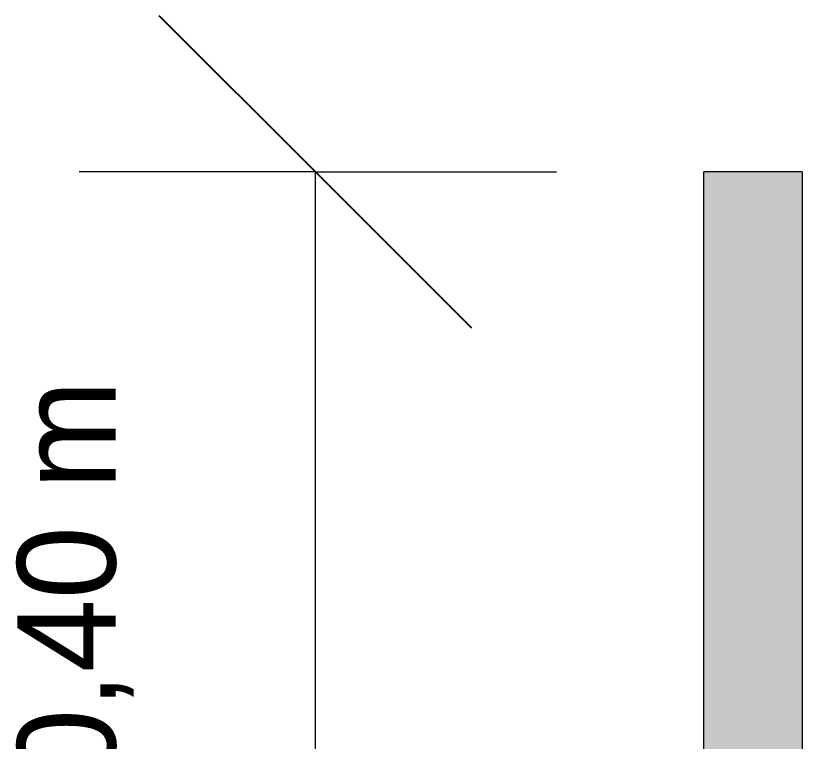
# Model space of a CAD drawing. Header units: metres. Extents: x 149 to 429, y -3 to 162.
# Drawn here: x 183.6562 to 184.0561, y 1.5305 to 1.8994 of the extents above; entities that cross this region are included whole.
import ezdxf

# ---------------------------------------------------------------- set-up
doc = ezdxf.new("R2010")
doc.units = ezdxf.units.M
for name, color, linetype, lineweight in [('A-ANNO-DIMS', 7, 'Continuous', 5), ('A-ANNO-DIMS-50', 7, 'Continuous', 5), ('A-WALL', 7, 'Continuous', 9)]:
    doc.layers.add(name, color=color, linetype=linetype, lineweight=lineweight)
doc.styles.add('Century Gothic_2', font='GOTHIC.TTF', dxfattribs={"height": 0.05})
doc.dimstyles.new('Setores_1_mm', dxfattribs={"dimscale": 0.3048, "dimtxt": 0.052208, "dimasz": 0.520833, "dimexe": 0.393701, "dimexo": 0.246063, "dimgap": 0.287073, "dimtad": 1, "dimrnd": 0.01, "dimzin": 0, "dimdsep": 46, "dimtxsty": 'Century Gothic_2', "dimblk1": 'OBLIQUE', "dimblk2": 'OBLIQUE', "dimsah": 1, "dimcen": 0.09, "dimazin": 0, "dimtfac": 1, "dimtdec": 4, "dimtix": 1, "dimtmove": 0, "dimatfit": 3, "dimfxl": 1, "dimtvp": 1, "dimtolj": 1, "dimtzin": 0, "dimarcsym": 2})

# ---------------------------------------------------------------- blocks, each defined once
blk = doc.blocks.new('DIMBLOCK36-GG')
at = {"layer": 'A-ANNO-DIMS-50', "lineweight": 25}
for p, q in [((183.80855, 1.82), (183.72917, 1.89938)), ((183.80855, 1.82), (183.88792, 1.74063)), ((183.80855, 1.42), (183.72917, 1.49938)), ((183.80855, 1.42), (183.88792, 1.34062))]:
    blk.add_line(p, q, dxfattribs=at)
at = {"layer": 'A-ANNO-DIMS-50'}
for p, q in [((183.80855, 1.82), (183.68855, 1.82)), ((183.80855, 1.42), (183.80855, 1.82)), ((183.80855, 1.82), (183.93112, 1.82)), ((183.80855, 1.42), (183.68855, 1.42)), ((183.80855, 1.42), (183.88612, 1.42))]:
    blk.add_line(p, q, dxfattribs=at)
at = {"layer": 'A-ANNO-DIMS-50', "color": 0, "insert": (183.65696, 1.50978), "char_height": 0.05, "width": 0.2645226, "attachment_point": 1, "rotation": 90, "line_spacing_factor": 0.984502, "style": 'Century Gothic_2'}
blk.add_mtext('0,40 m', dxfattribs=at)
blk = doc.blocks.new('_Oblique')
at = {"color": 0, "linetype": 'ByBlock', "lineweight": -2}
blk.add_line((-0.5, -0.5), (0.5, 0.5), dxfattribs=at)

msp = doc.modelspace()

# ---------------------------------------------------------------- hatches: boundary and pattern name
at = {"layer": 'A-WALL', "true_color": 0x7f7f7f}
msp.add_hatch(color=8, dxfattribs=at).paths.add_polyline_path([(184.05612, 1.42), (184.05612, 1.82), (184.00612, 1.82), (184.00612, 1.42)])

# ---------------------------------------------------------------- linework, layer by layer
at = {"layer": 'A-WALL', "color": 253, "true_color": 0xaaaaaa}
for p, q in [((184.00612, 1.42), (184.00612, 1.82)), ((184.05612, 1.82), (184.00612, 1.82)), ((184.05612, 1.82), (184.05612, 1.42))]:
    msp.add_line(p, q, dxfattribs=at)

# ---------------------------------------------------------------- dimensions: what is measured, and where the dimension line sits
at = {"layer": 'A-ANNO-DIMS'}
dim = msp.add_linear_dim(base=(183.80855, 1.82), p1=(183.96112, 1.42), p2=(184.00612, 1.82), angle=90, dimstyle='Setores_1_mm', override={"dimpost": '<>', "dimfxl": 0.402523}, dxfattribs=at)
dim.commit()
dim.dimension.update_dxf_attribs({"geometry": 'DIMBLOCK36-GG', "text_midpoint": (183.69479, 1.62)})

doc.saveas('drawing.dxf')
